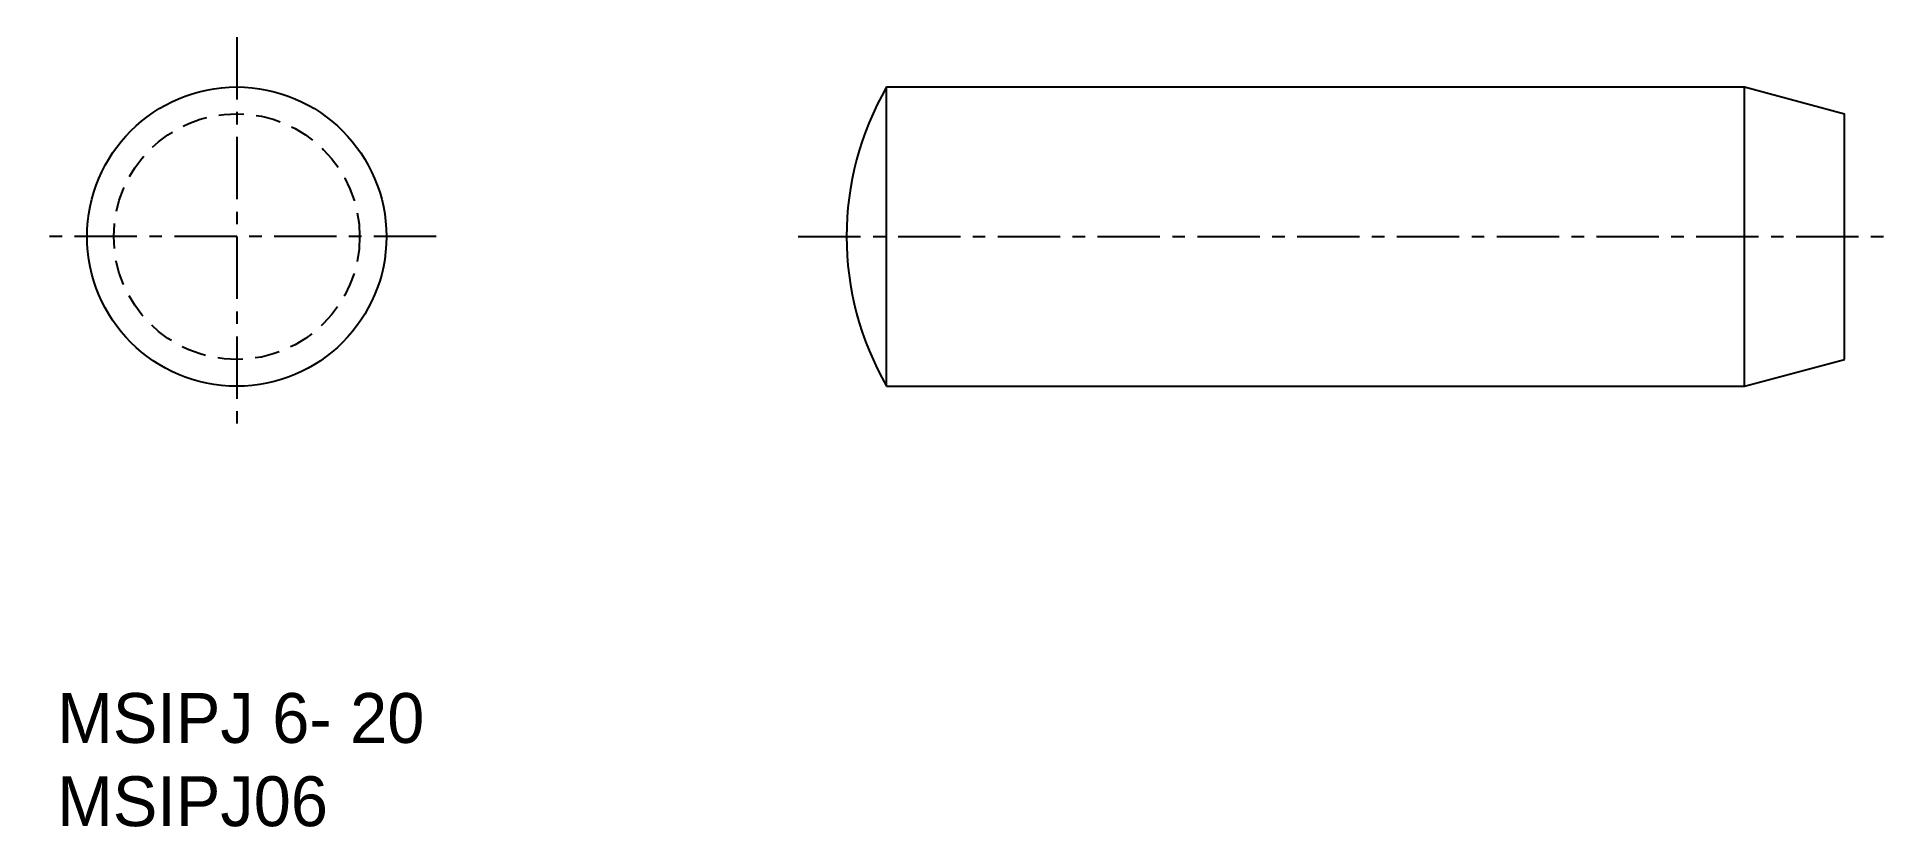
# Model space of a CAD drawing. Extents: x 103.3 to 140.6, y 164.9 to 180.8.
import ezdxf

# ---------------------------------------------------------------- set-up
doc = ezdxf.new("R2010")
doc.units = 0
doc.linetypes.add('CENTER', pattern=[2, 1.25, -0.25, 0.25, -0.25])
doc.linetypes.add('DASHED', pattern=[0.75, 0.5, -0.25])
doc.layers.get('0').update_dxf_attribs({"linetype": 'CONTINUOUS'})
doc.layers.add('CENTER', color=1, linetype='CENTER')

msp = doc.modelspace()

# ---------------------------------------------------------------- linework, layer by layer
at = {"color": 7, "linetype": 'CONTINUOUS'}
for p, q in [((120.355, 179.756), (137.551, 179.756)), ((120.355, 173.756), (120.355, 179.756)), ((137.551, 173.756), (137.551, 179.756)), ((137.551, 179.756), (139.551, 179.22)), ((139.551, 174.291), (139.551, 179.22)), ((137.551, 173.756), (139.551, 174.291)), ((120.355, 173.756), (137.551, 173.756))]:
    msp.add_line(p, q, dxfattribs=at)
msp.add_circle((107.328, 176.756), 3, dxfattribs=at)
at = {"color": 3, "linetype": 'DASHED'}
msp.add_circle((107.328, 176.756), 2.464, dxfattribs=at)
at = {"color": 7, "linetype": 'CONTINUOUS'}
msp.add_arc((125.551, 176.756), 6, 150, 210, dxfattribs=at)
at = {"layer": 'CENTER', "color": 1, "linetype": 'CENTER'}
for p, q in [((107.328, 180.756), (107.328, 172.756)), ((111.328, 176.756), (103.328, 176.756)), ((118.583, 176.756), (140.563, 176.756))]:
    msp.add_line(p, q, dxfattribs=at)

# ---------------------------------------------------------------- texts
at = {"color": 7, "linetype": 'CONTINUOUS'}
for s, p in [('MSIPJ 6- 20', (103.731, 166.604)), ('MSIPJ06', (103.731, 164.935))]:
    msp.add_text(s, height=1, dxfattribs=at).set_placement(p)

doc.saveas('drawing.dxf')
